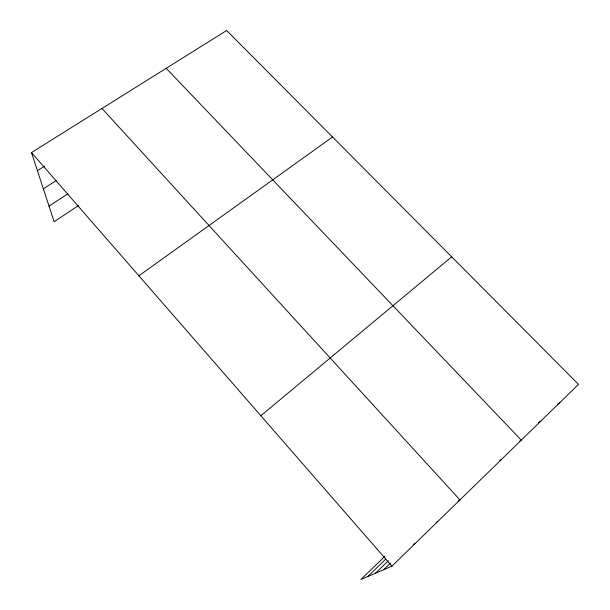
<?xml version="1.0" encoding="UTF-8"?>
<svg xmlns="http://www.w3.org/2000/svg" width="610" height="610" viewBox="0 0 610 610"><rect width="100%" height="100%" fill="white"/><g stroke="black" fill="none" stroke-linecap="round" stroke-linejoin="round"><path stroke-width="0.91" d="M383.637 569.717L390.415 563.129M384.872 556.343L360.876 579.5L391.933 566.149L578.516 384.384L226.645 30.5L31.484 152.553L54.145 221.712L78.515 205.54M375.463 573.225L388.242 560.842M367.754 576.541L385.779 559.111M260.836 415.723L451.69 256.833M138.882 275.789L332.534 136.998M557.54 404.133L559.873 402.547M538.432 422.692L540.803 421.121M49.044 206.127L67.962 193.736M43.379 188.841L56.044 180.667M519.689 441.167L521.291 440.13L166.202 68.305M37.439 170.731L44.606 166.179M499.803 460.535L501.321 459.582M458.285 500.841L459.94 499.895L101.984 108.466M436.18 522.312L437.843 521.428M413.511 544.318L415.181 543.502M31.484 152.553L391.933 566.149"/></g></svg>
